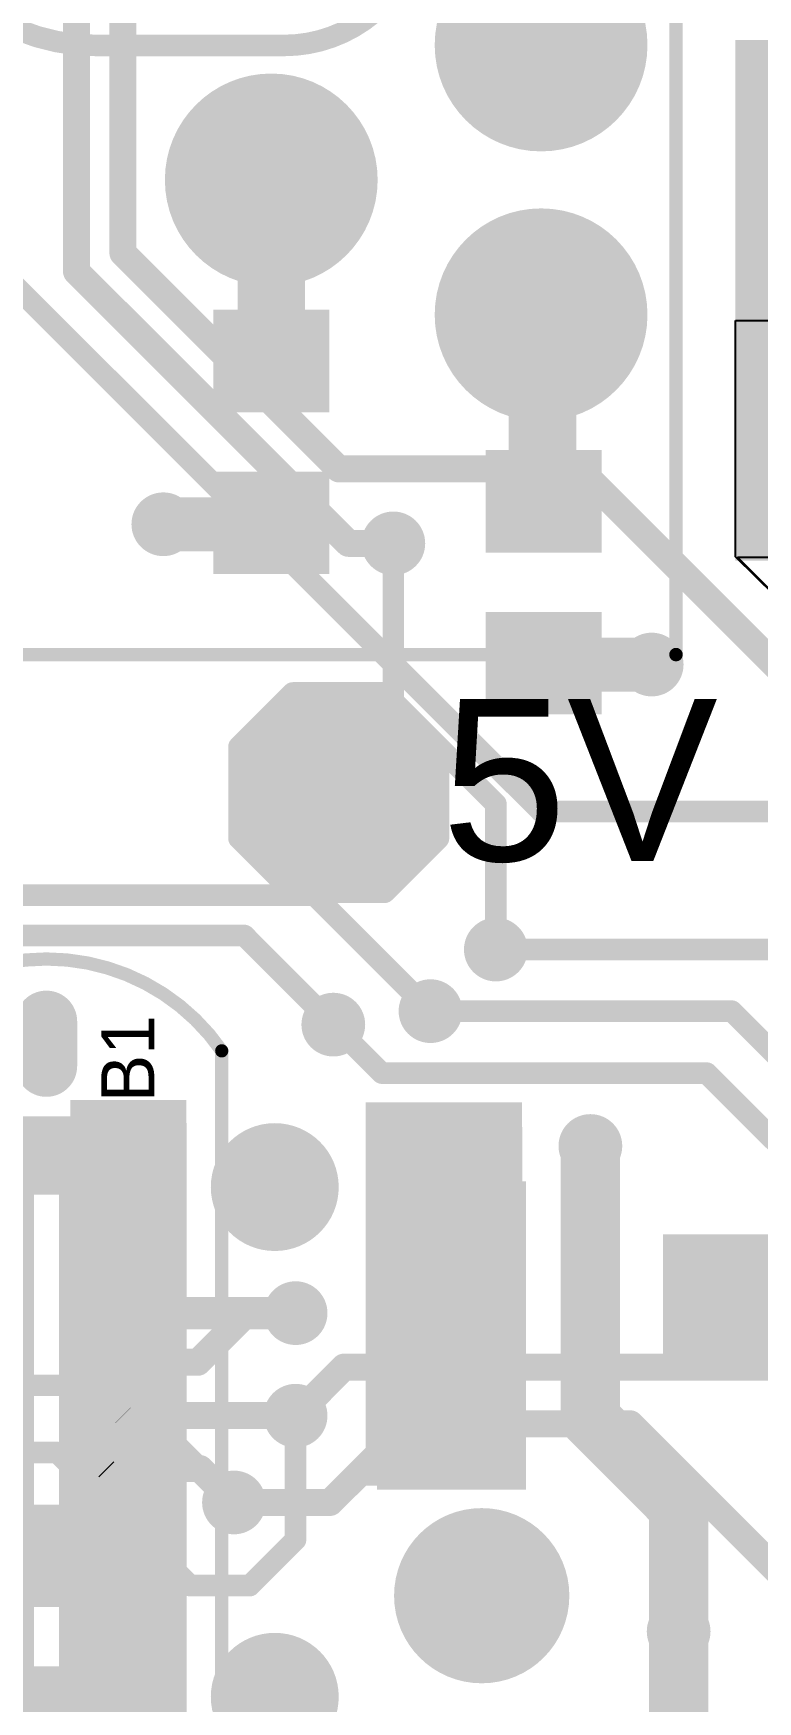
# Model space of a CAD drawing. Header units: millimetres. Extents: x -35.7 to 35.7, y -3.2 to 68.2.
# Drawn here: x -14.69 to -7.87, y 6.98 to 22.69 of the extents above; entities that cross this region are included whole.
import ezdxf

# ---------------------------------------------------------------- set-up
doc = ezdxf.new("R2010")
doc.units = ezdxf.units.MM
for name, color, linetype in [('BottomLayer', 5, 'Continuous'), ('BottomPaste', 16, 'Continuous'), ('BottomSolder', 6, 'Continuous'), ('Mechanical2', 216, 'Continuous'), ('MultiLayer', 9, 'Continuous'), ('PadHoleLayer', 156, 'Continuous'), ('TopLayer', 1, 'Continuous'), ('TopOverlay', 2, 'Continuous'), ('TopPaste', 8, 'Continuous'), ('TopSolder', 216, 'Continuous'), ('ViaHoleLayer', 16, 'Continuous')]:
    doc.layers.add(name, color=color, linetype=linetype)
doc.styles.add('Arial', font='', dxfattribs={"height": 0.2})
doc.styles.get('Arial').set_extended_font_data('Arial')

# ---------------------------------------------------------------- blocks, each defined once
blk = doc.blocks.new('R__0603_B_2')
at = {"layer": 'BottomLayer'}
for points in [[(-1.143, -0.4445), (-1.143, 0.4445), (-0.381, 0.4445), (-0.381, -0.4445)], [(0.381, -0.4445), (0.381, 0.4445), (1.143, 0.4445), (1.143, -0.4445)]]:
    blk.add_hatch(color=5, dxfattribs=at).paths.add_polyline_path(points)
at = {"layer": 'BottomPaste'}
for points in [[(-1.143, -0.4445), (-1.143, 0.4445), (-0.381, 0.4445), (-0.381, -0.4445)], [(0.381, -0.4445), (0.381, 0.4445), (1.143, 0.4445), (1.143, -0.4445)]]:
    blk.add_hatch(color=16, dxfattribs=at).paths.add_polyline_path(points)
at = {"layer": 'BottomSolder'}
for points in [[(-1.2446, -0.5461), (-1.2446, 0.5461), (-0.2794, 0.5461), (-0.2794, -0.5461)], [(0.2794, -0.5461), (0.2794, 0.5461), (1.2446, 0.5461), (1.2446, -0.5461)]]:
    blk.add_hatch(color=6, dxfattribs=at).paths.add_polyline_path(points)
blk = doc.blocks.new('R__0603_B_3')
at = {"layer": 'BottomLayer'}
for points in [[(-1.143, -0.4445), (-1.143, 0.4445), (-0.381, 0.4445), (-0.381, -0.4445)], [(0.381, -0.4445), (0.381, 0.4445), (1.143, 0.4445), (1.143, -0.4445)]]:
    blk.add_hatch(color=5, dxfattribs=at).paths.add_polyline_path(points)
at = {"layer": 'BottomPaste'}
for points in [[(-1.143, -0.4445), (-1.143, 0.4445), (-0.381, 0.4445), (-0.381, -0.4445)], [(0.381, -0.4445), (0.381, 0.4445), (1.143, 0.4445), (1.143, -0.4445)]]:
    blk.add_hatch(color=16, dxfattribs=at).paths.add_polyline_path(points)
at = {"layer": 'BottomSolder'}
for points in [[(-1.2446, -0.5461), (-1.2446, 0.5461), (-0.2794, 0.5461), (-0.2794, -0.5461)], [(0.2794, -0.5461), (0.2794, 0.5461), (1.2446, 0.5461), (1.2446, -0.5461)]]:
    blk.add_hatch(color=6, dxfattribs=at).paths.add_polyline_path(points)
blk = doc.blocks.new('0855115001_60')
at = {"layer": 'BottomLayer'}
h = blk.add_hatch(color=5, dxfattribs=at)
edge = h.paths.add_edge_path()
edge.add_arc((1.905, 4.445), 0.9, 0, 360)
h = blk.add_hatch(color=5, dxfattribs=at)
edge = h.paths.add_edge_path()
edge.add_arc((4.445, 4.445), 0.9, 0, 360)
h = blk.add_hatch(color=5, dxfattribs=at)
edge = h.paths.add_edge_path()
edge.add_arc((3.175, 1.905), 0.9, 0, 360)
at = {"layer": 'BottomSolder'}
h = blk.add_hatch(color=6, dxfattribs=at)
edge = h.paths.add_edge_path()
edge.add_arc((1.905, 4.445), 1.0016, 0, 360)
h = blk.add_hatch(color=6, dxfattribs=at)
edge = h.paths.add_edge_path()
edge.add_arc((4.445, 4.445), 1.0016, 0, 360)
h = blk.add_hatch(color=6, dxfattribs=at)
edge = h.paths.add_edge_path()
edge.add_arc((3.175, 1.905), 1.0016, 0, 360)
at = {"layer": 'MultiLayer'}
h = blk.add_hatch(color=9, dxfattribs=at)
edge = h.paths.add_edge_path()
edge.add_arc((1.905, 4.445), 0.9, 0, 360)
h = blk.add_hatch(color=9, dxfattribs=at)
edge = h.paths.add_edge_path()
edge.add_arc((4.445, 4.445), 0.9, 0, 360)
h = blk.add_hatch(color=9, dxfattribs=at)
edge = h.paths.add_edge_path()
edge.add_arc((3.175, 1.905), 0.9, 0, 360)
at = {"layer": 'PadHoleLayer'}
h = blk.add_hatch(color=156, dxfattribs=at)
edge = h.paths.add_edge_path()
edge.add_arc((1.905, 4.445), 0.5, 0, 360)
h = blk.add_hatch(color=156, dxfattribs=at)
edge = h.paths.add_edge_path()
edge.add_arc((4.445, 4.445), 0.5, 0, 360)
h = blk.add_hatch(color=156, dxfattribs=at)
edge = h.paths.add_edge_path()
edge.add_arc((3.175, 1.905), 0.5, 0, 360)
at = {"layer": 'TopLayer'}
h = blk.add_hatch(color=1, dxfattribs=at)
edge = h.paths.add_edge_path()
edge.add_arc((1.905, 4.445), 0.9, 0, 360)
h = blk.add_hatch(color=1, dxfattribs=at)
edge = h.paths.add_edge_path()
edge.add_arc((4.445, 4.445), 0.9, 0, 360)
h = blk.add_hatch(color=1, dxfattribs=at)
edge = h.paths.add_edge_path()
edge.add_arc((3.175, 1.905), 0.9, 0, 360)
at = {"layer": 'TopSolder'}
h = blk.add_hatch(color=216, dxfattribs=at)
edge = h.paths.add_edge_path()
edge.add_arc((1.905, 4.445), 1.0016, 0, 360)
h = blk.add_hatch(color=216, dxfattribs=at)
edge = h.paths.add_edge_path()
edge.add_arc((4.445, 4.445), 1.0016, 0, 360)
h = blk.add_hatch(color=216, dxfattribs=at)
edge = h.paths.add_edge_path()
edge.add_arc((3.175, 1.905), 1.0016, 0, 360)
at = {"layer": 'TopOverlay', "const_width": 0.127}
for points in [[(7.6454, 5.715), (-7.6708, 5.715)], [(7.6454, -9.4488), (7.6454, 5.715)]]:
    blk.add_lwpolyline(points, dxfattribs=at)
at = {"layer": 'TopOverlay', "const_width": 0.0635}
blk.add_lwpolyline([(7.61365, 5.715, 1), (7.67715, 5.715, 1)], format="xyb", close=True, dxfattribs=at)
blk.add_lwpolyline([(7.61365, 5.715, 1), (7.67715, 5.715, 1)], format="xyb", close=True, dxfattribs=at)
blk = doc.blocks.new('MC_318FB_62')
at = {"layer": 'BottomLayer'}
h = blk.add_hatch(color=5, dxfattribs=at)
edge = h.paths.add_edge_path()
edge.add_arc((-2.4, 2.15), 0.5, 0, 360)
h = blk.add_hatch(color=5, dxfattribs=at)
edge = h.paths.add_edge_path()
edge.add_arc((2.4, 2.15), 0.5, 0, 360)
h = blk.add_hatch(color=5, dxfattribs=at)
edge = h.paths.add_edge_path()
edge.add_arc((-2.4, -2.15), 0.5, 0, 360)
h = blk.add_hatch(color=5, dxfattribs=at)
edge = h.paths.add_edge_path()
edge.add_arc((2.4, -2.15), 0.5, 0, 360)
at = {"layer": 'BottomSolder'}
h = blk.add_hatch(color=6, dxfattribs=at)
edge = h.paths.add_edge_path()
edge.add_arc((-2.4, 2.15), 0.602, 0, 360)
h = blk.add_hatch(color=6, dxfattribs=at)
edge = h.paths.add_edge_path()
edge.add_arc((2.4, 2.15), 0.602, 0, 360)
h = blk.add_hatch(color=6, dxfattribs=at)
edge = h.paths.add_edge_path()
edge.add_arc((-3.75, 0), 0.102, 0, 360)
h = blk.add_hatch(color=6, dxfattribs=at)
edge = h.paths.add_edge_path()
edge.add_arc((3.75, 0), 0.102, 0, 360)
h = blk.add_hatch(color=6, dxfattribs=at)
edge = h.paths.add_edge_path()
edge.add_arc((-2.4, -2.15), 0.602, 0, 360)
h = blk.add_hatch(color=6, dxfattribs=at)
edge = h.paths.add_edge_path()
edge.add_arc((2.4, -2.15), 0.602, 0, 360)
at = {"layer": 'MultiLayer'}
h = blk.add_hatch(color=9, dxfattribs=at)
edge = h.paths.add_edge_path()
edge.add_arc((-2.4, 2.15), 0.5, 0, 360)
h = blk.add_hatch(color=9, dxfattribs=at)
edge = h.paths.add_edge_path()
edge.add_arc((2.4, 2.15), 0.5, 0, 360)
h = blk.add_hatch(color=9, dxfattribs=at)
edge = h.paths.add_edge_path()
edge.add_arc((-2.4, -2.15), 0.5, 0, 360)
h = blk.add_hatch(color=9, dxfattribs=at)
edge = h.paths.add_edge_path()
edge.add_arc((2.4, -2.15), 0.5, 0, 360)
at = {"layer": 'PadHoleLayer'}
h = blk.add_hatch(color=156, dxfattribs=at)
edge = h.paths.add_edge_path()
edge.add_arc((-2.4, 2.15), 0.35, 0, 360)
h = blk.add_hatch(color=156, dxfattribs=at)
edge = h.paths.add_edge_path()
edge.add_arc((2.4, 2.15), 0.35, 0, 360)
h = blk.add_hatch(color=156, dxfattribs=at)
edge = h.paths.add_edge_path()
edge.add_arc((-3.75, 0), 0.33, 0, 360)
h = blk.add_hatch(color=156, dxfattribs=at)
edge = h.paths.add_edge_path()
edge.add_arc((3.54, 0), 0.29, 90, 270)
edge.add_line((3.54, -0.29), (3.96, -0.29))
edge.add_arc((3.96, 0), 0.29, 270, 450)
edge.add_line((3.96, 0.29), (3.54, 0.29))
h = blk.add_hatch(color=156, dxfattribs=at)
edge = h.paths.add_edge_path()
edge.add_arc((-2.4, -2.15), 0.35, 0, 360)
h = blk.add_hatch(color=156, dxfattribs=at)
edge = h.paths.add_edge_path()
edge.add_arc((2.4, -2.15), 0.35, 0, 360)
at = {"layer": 'TopLayer'}
h = blk.add_hatch(color=1, dxfattribs=at)
edge = h.paths.add_edge_path()
edge.add_arc((-2.4, 2.15), 0.5, 0, 360)
h = blk.add_hatch(color=1, dxfattribs=at)
edge = h.paths.add_edge_path()
edge.add_arc((2.4, 2.15), 0.5, 0, 360)
for points in [[(-2.9, 1.22), (-2.6, 1.22), (-2.6, 0.22), (-2.9, 0.22)], [(-2.4, 1.22), (-2.1, 1.22), (-2.1, 0.22), (-2.4, 0.22)], [(-1.9, 1.22), (-1.6, 1.22), (-1.6, 0.22), (-1.9, 0.22)], [(-1.4, 1.22), (-1.1, 1.22), (-1.1, 0.22), (-1.4, 0.22)], [(-0.9, 1.22), (-0.6, 1.22), (-0.6, 0.22), (-0.9, 0.22)], [(-0.4, 1.22), (-0.1, 1.22), (-0.1, 0.22), (-0.4, 0.22)], [(0.1, 1.22), (0.4, 1.22), (0.4, 0.22), (0.1, 0.22)], [(0.6, 1.22), (0.9, 1.22), (0.9, 0.22), (0.6, 0.22)], [(1.1, 1.22), (1.4, 1.22), (1.4, 0.22), (1.1, 0.22)], [(1.6, 1.22), (1.9, 1.22), (1.9, 0.22), (1.6, 0.22)], [(2.1, 1.22), (2.4, 1.22), (2.4, 0.22), (2.1, 0.22)], [(2.6, 1.22), (2.9, 1.22), (2.9, 0.22), (2.6, 0.22)], [(-2.9, -0.22), (-2.6, -0.22), (-2.6, -1.22), (-2.9, -1.22)], [(-2.4, -0.22), (-2.1, -0.22), (-2.1, -1.22), (-2.4, -1.22)], [(-1.9, -0.22), (-1.6, -0.22), (-1.6, -1.22), (-1.9, -1.22)], [(-1.4, -0.22), (-1.1, -0.22), (-1.1, -1.22), (-1.4, -1.22)], [(-0.9, -0.22), (-0.6, -0.22), (-0.6, -1.22), (-0.9, -1.22)], [(-0.4, -0.22), (-0.1, -0.22), (-0.1, -1.22), (-0.4, -1.22)], [(0.1, -0.22), (0.4, -0.22), (0.4, -1.22), (0.1, -1.22)], [(0.6, -0.22), (0.9, -0.22), (0.9, -1.22), (0.6, -1.22)], [(1.1, -0.22), (1.4, -0.22), (1.4, -1.22), (1.1, -1.22)], [(1.6, -0.22), (1.9, -0.22), (1.9, -1.22), (1.6, -1.22)], [(2.1, -0.22), (2.4, -0.22), (2.4, -1.22), (2.1, -1.22)], [(2.6, -0.22), (2.9, -0.22), (2.9, -1.22), (2.6, -1.22)]]:
    blk.add_hatch(color=1, dxfattribs=at).paths.add_polyline_path(points)
h = blk.add_hatch(color=1, dxfattribs=at)
edge = h.paths.add_edge_path()
edge.add_arc((-2.4, -2.15), 0.5, 0, 360)
h = blk.add_hatch(color=1, dxfattribs=at)
edge = h.paths.add_edge_path()
edge.add_arc((2.4, -2.15), 0.5, 0, 360)
at = {"layer": 'TopPaste'}
for points in [[(-2.9, 1.22), (-2.6, 1.22), (-2.6, 0.22), (-2.9, 0.22)], [(-2.4, 1.22), (-2.1, 1.22), (-2.1, 0.22), (-2.4, 0.22)], [(-1.9, 1.22), (-1.6, 1.22), (-1.6, 0.22), (-1.9, 0.22)], [(-1.4, 1.22), (-1.1, 1.22), (-1.1, 0.22), (-1.4, 0.22)], [(-0.9, 1.22), (-0.6, 1.22), (-0.6, 0.22), (-0.9, 0.22)], [(-0.4, 1.22), (-0.1, 1.22), (-0.1, 0.22), (-0.4, 0.22)], [(0.1, 1.22), (0.4, 1.22), (0.4, 0.22), (0.1, 0.22)], [(0.6, 1.22), (0.9, 1.22), (0.9, 0.22), (0.6, 0.22)], [(1.1, 1.22), (1.4, 1.22), (1.4, 0.22), (1.1, 0.22)], [(1.6, 1.22), (1.9, 1.22), (1.9, 0.22), (1.6, 0.22)], [(2.1, 1.22), (2.4, 1.22), (2.4, 0.22), (2.1, 0.22)], [(2.6, 1.22), (2.9, 1.22), (2.9, 0.22), (2.6, 0.22)], [(-2.9, -0.22), (-2.6, -0.22), (-2.6, -1.22), (-2.9, -1.22)], [(-2.4, -0.22), (-2.1, -0.22), (-2.1, -1.22), (-2.4, -1.22)], [(-1.9, -0.22), (-1.6, -0.22), (-1.6, -1.22), (-1.9, -1.22)], [(-1.4, -0.22), (-1.1, -0.22), (-1.1, -1.22), (-1.4, -1.22)], [(-0.9, -0.22), (-0.6, -0.22), (-0.6, -1.22), (-0.9, -1.22)], [(-0.4, -0.22), (-0.1, -0.22), (-0.1, -1.22), (-0.4, -1.22)], [(0.1, -0.22), (0.4, -0.22), (0.4, -1.22), (0.1, -1.22)], [(0.6, -0.22), (0.9, -0.22), (0.9, -1.22), (0.6, -1.22)], [(1.1, -0.22), (1.4, -0.22), (1.4, -1.22), (1.1, -1.22)], [(1.6, -0.22), (1.9, -0.22), (1.9, -1.22), (1.6, -1.22)], [(2.1, -0.22), (2.4, -0.22), (2.4, -1.22), (2.1, -1.22)], [(2.6, -0.22), (2.9, -0.22), (2.9, -1.22), (2.6, -1.22)]]:
    blk.add_hatch(color=8, dxfattribs=at).paths.add_polyline_path(points)
at = {"layer": 'TopSolder'}
h = blk.add_hatch(color=216, dxfattribs=at)
edge = h.paths.add_edge_path()
edge.add_arc((-2.4, 2.15), 0.602, 0, 360)
h = blk.add_hatch(color=216, dxfattribs=at)
edge = h.paths.add_edge_path()
edge.add_arc((2.4, 2.15), 0.602, 0, 360)
for points in [[(-3.002, 1.322), (-2.498, 1.322), (-2.498, 0.118), (-3.002, 0.118)], [(-2.502, 1.322), (-1.998, 1.322), (-1.998, 0.118), (-2.502, 0.118)], [(-2.002, 1.322), (-1.498, 1.322), (-1.498, 0.118), (-2.002, 0.118)], [(-1.502, 1.322), (-0.998, 1.322), (-0.998, 0.118), (-1.502, 0.118)], [(-1.002, 1.322), (-0.498, 1.322), (-0.498, 0.118), (-1.002, 0.118)], [(-0.502, 1.322), (0.002, 1.322), (0.002, 0.118), (-0.502, 0.118)], [(-0.002, 1.322), (0.502, 1.322), (0.502, 0.118), (-0.002, 0.118)], [(0.498, 1.322), (1.002, 1.322), (1.002, 0.118), (0.498, 0.118)], [(0.998, 1.322), (1.502, 1.322), (1.502, 0.118), (0.998, 0.118)], [(1.498, 1.322), (2.002, 1.322), (2.002, 0.118), (1.498, 0.118)], [(1.998, 1.322), (2.502, 1.322), (2.502, 0.118), (1.998, 0.118)], [(2.498, 1.322), (3.002, 1.322), (3.002, 0.118), (2.498, 0.118)], [(-3.002, -0.118), (-2.498, -0.118), (-2.498, -1.322), (-3.002, -1.322)], [(-2.502, -0.118), (-1.998, -0.118), (-1.998, -1.322), (-2.502, -1.322)], [(-2.002, -0.118), (-1.498, -0.118), (-1.498, -1.322), (-2.002, -1.322)], [(-1.502, -0.118), (-0.998, -0.118), (-0.998, -1.322), (-1.502, -1.322)], [(-1.002, -0.118), (-0.498, -0.118), (-0.498, -1.322), (-1.002, -1.322)], [(-0.502, -0.118), (0.002, -0.118), (0.002, -1.322), (-0.502, -1.322)], [(-0.002, -0.118), (0.502, -0.118), (0.502, -1.322), (-0.002, -1.322)], [(0.498, -0.118), (1.002, -0.118), (1.002, -1.322), (0.498, -1.322)], [(0.998, -0.118), (1.502, -0.118), (1.502, -1.322), (0.998, -1.322)], [(1.498, -0.118), (2.002, -0.118), (2.002, -1.322), (1.498, -1.322)], [(1.998, -0.118), (2.502, -0.118), (2.502, -1.322), (1.998, -1.322)], [(2.498, -0.118), (3.002, -0.118), (3.002, -1.322), (2.498, -1.322)]]:
    blk.add_hatch(color=216, dxfattribs=at).paths.add_polyline_path(points)
h = blk.add_hatch(color=216, dxfattribs=at)
edge = h.paths.add_edge_path()
edge.add_arc((-3.75, 0), 0.102, 0, 360)
h = blk.add_hatch(color=216, dxfattribs=at)
edge = h.paths.add_edge_path()
edge.add_arc((3.75, 0), 0.102, 0, 360)
h = blk.add_hatch(color=216, dxfattribs=at)
edge = h.paths.add_edge_path()
edge.add_arc((-2.4, -2.15), 0.602, 0, 360)
h = blk.add_hatch(color=216, dxfattribs=at)
edge = h.paths.add_edge_path()
edge.add_arc((2.4, -2.15), 0.602, 0, 360)
at = {"layer": 'TopOverlay', "const_width": 0.125}
for points in [[(-3.556, -1.651, -0.558791), (-3.556, 1.651)], [(3.683, 1.651, -0.523952), (3.683, -1.651)]]:
    blk.add_lwpolyline(points, format="xyb", dxfattribs=at)
for points in [[(-3.556, 1.651), (3.683, 1.651)], [(-3.556, -1.651), (3.683, -1.651)]]:
    blk.add_lwpolyline(points, dxfattribs=at)
at = {"layer": 'TopOverlay', "const_width": 0.0625}
for points in [[(-3.587, 1.651, 1), (-3.525, 1.651, 1)], [(-3.587, 1.651, 1), (-3.525, 1.651, 1)], [(3.652, 1.651, 1), (3.714, 1.651, 1)], [(3.652, 1.651, 1), (3.714, 1.651, 1)], [(-3.587, -1.651, 1), (-3.525, -1.651, 1)], [(-3.587, -1.651, 1), (-3.525, -1.651, 1)], [(3.652, -1.651, 1), (3.714, -1.651, 1)], [(3.652, -1.651, 1), (3.714, -1.651, 1)]]:
    blk.add_lwpolyline(points, format="xyb", close=True, dxfattribs=at)
at = {"layer": 'TopOverlay'}
for s, p in [('A1', (-3.835, 0.686)), ('B1', (3.2, -1.016))]:
    blk.add_text(s, height=0.5, dxfattribs=at).set_placement(p)
blk = doc.blocks.new('M55_7012642R_B_135')
at = {"layer": 'BottomLayer'}
for points in [[(9.515, -1.1), (10.715, -1.1), (10.715, -3.8), (9.515, -3.8)], [(8.02, -3.3), (7.22, -3.3), (7.22, -2.2), (8.02, -2.2)]]:
    blk.add_hatch(color=5, dxfattribs=at).paths.add_polyline_path(points)
at = {"layer": 'BottomPaste'}
for points in [[(9.515, -1.1), (10.715, -1.1), (10.715, -3.8), (9.515, -3.8)], [(8.02, -3.3), (7.22, -3.3), (7.22, -2.2), (8.02, -2.2)]]:
    blk.add_hatch(color=16, dxfattribs=at).paths.add_polyline_path(points)
at = {"layer": 'BottomSolder'}
h = blk.add_hatch(color=6, dxfattribs=at)
edge = h.paths.add_edge_path()
edge.add_arc((9.83, 0), 0.102, 0, 360)
for points in [[(9.413, -0.998), (10.817, -0.998), (10.817, -3.902), (9.413, -3.902)], [(8.122, -3.402), (7.118, -3.402), (7.118, -2.098), (8.122, -2.098)]]:
    blk.add_hatch(color=6, dxfattribs=at).paths.add_polyline_path(points)
at = {"layer": 'PadHoleLayer'}
h = blk.add_hatch(color=156, dxfattribs=at)
edge = h.paths.add_edge_path()
edge.add_arc((9.83, 0), 0.825, 0, 360)
at = {"layer": 'TopSolder'}
h = blk.add_hatch(color=216, dxfattribs=at)
edge = h.paths.add_edge_path()
edge.add_arc((9.83, 0), 0.102, 0, 360)
blk = doc.blocks.new('TEST_POINT_140')
at = {"layer": 'TopLayer'}
blk.add_hatch(color=1, dxfattribs=at).paths.add_polyline_path([(0.381, 0.762), (-0.381, 0.762), (-0.762, 0.381), (-0.762, -0.381), (-0.381, -0.762), (0.381, -0.762), (0.762, -0.381), (0.762, 0.381)])
at = {"layer": 'TopPaste'}
blk.add_hatch(color=8, dxfattribs=at).paths.add_polyline_path([(0.381, 0.762), (-0.381, 0.762), (-0.762, 0.381), (-0.762, -0.381), (-0.381, -0.762), (0.381, -0.762), (0.762, -0.381), (0.762, 0.381)])
at = {"layer": 'TopSolder'}
blk.add_hatch(color=216, dxfattribs=at).paths.add_polyline_path([(0.432, 0.864), (-0.432, 0.864), (-0.864, 0.432), (-0.864, -0.432), (-0.432, -0.864), (0.432, -0.864), (0.864, -0.432), (0.864, 0.432)])
at = {"layer": 'TopOverlay', "const_width": 0.2}
for points in [[(-0.94, 0.432), (-0.432, 0.94)], [(0.432, 0.94), (-0.432, 0.94)], [(0.432, 0.94), (-0.432, 0.94)], [(0.94, 0.432), (0.432, 0.94)], [(-0.94, -0.432), (-0.94, 0.432)], [(0.94, -0.432), (0.94, 0.432)], [(-0.432, -0.94), (-0.94, -0.432)], [(0.432, -0.94), (0.94, -0.432)], [(0.432, -0.94), (-0.432, -0.94)], [(0.432, -0.94), (-0.432, -0.94)]]:
    blk.add_lwpolyline(points, dxfattribs=at)
at = {"layer": 'TopOverlay', "const_width": 0.1}
for points in [[(-0.482, 0.94, 1), (-0.382, 0.94, 1)], [(-0.482, 0.94, 1), (-0.382, 0.94, 1)], [(-0.482, 0.94, 1), (-0.382, 0.94, 1)], [(0.382, 0.94, 1), (0.482, 0.94, 1)], [(0.382, 0.94, 1), (0.482, 0.94, 1)], [(0.382, 0.94, 1), (0.482, 0.94, 1)], [(-0.99, 0.432, 1), (-0.89, 0.432, 1)], [(-0.99, 0.432, 1), (-0.89, 0.432, 1)], [(0.89, 0.432, 1), (0.99, 0.432, 1)], [(0.89, 0.432, 1), (0.99, 0.432, 1)], [(-0.99, -0.432, 1), (-0.89, -0.432, 1)], [(-0.99, -0.432, 1), (-0.89, -0.432, 1)], [(0.89, -0.432, 1), (0.99, -0.432, 1)], [(0.89, -0.432, 1), (0.99, -0.432, 1)], [(-0.482, -0.94, 1), (-0.382, -0.94, 1)], [(-0.482, -0.94, 1), (-0.382, -0.94, 1)], [(-0.482, -0.94, 1), (-0.382, -0.94, 1)], [(0.382, -0.94, 1), (0.482, -0.94, 1)], [(0.382, -0.94, 1), (0.482, -0.94, 1)], [(0.382, -0.94, 1), (0.482, -0.94, 1)]]:
    blk.add_lwpolyline(points, format="xyb", close=True, dxfattribs=at)
blk = doc.blocks.new('RES0603_B_143')
at = {"layer": 'BottomLayer'}
for points in [[(-1.143, -0.4445), (-1.143, 0.4445), (-0.381, 0.4445), (-0.381, -0.4445)], [(0.381, -0.4445), (0.381, 0.4445), (1.143, 0.4445), (1.143, -0.4445)]]:
    blk.add_hatch(color=5, dxfattribs=at).paths.add_polyline_path(points)
at = {"layer": 'BottomPaste'}
for points in [[(-1.143, -0.4445), (-1.143, 0.4445), (-0.381, 0.4445), (-0.381, -0.4445)], [(0.381, -0.4445), (0.381, 0.4445), (1.143, 0.4445), (1.143, -0.4445)]]:
    blk.add_hatch(color=16, dxfattribs=at).paths.add_polyline_path(points)
at = {"layer": 'BottomSolder'}
for points in [[(-1.2446, -0.5461), (-1.2446, 0.5461), (-0.2794, 0.5461), (-0.2794, -0.5461)], [(0.2794, -0.5461), (0.2794, 0.5461), (1.2446, 0.5461), (1.2446, -0.5461)]]:
    blk.add_hatch(color=6, dxfattribs=at).paths.add_polyline_path(points)
blk = doc.blocks.new('RES0603_B_144')
at = {"layer": 'BottomLayer'}
for points in [[(-1.143, -0.4445), (-1.143, 0.4445), (-0.381, 0.4445), (-0.381, -0.4445)], [(0.381, -0.4445), (0.381, 0.4445), (1.143, 0.4445), (1.143, -0.4445)]]:
    blk.add_hatch(color=5, dxfattribs=at).paths.add_polyline_path(points)
at = {"layer": 'BottomPaste'}
for points in [[(-1.143, -0.4445), (-1.143, 0.4445), (-0.381, 0.4445), (-0.381, -0.4445)], [(0.381, -0.4445), (0.381, 0.4445), (1.143, 0.4445), (1.143, -0.4445)]]:
    blk.add_hatch(color=16, dxfattribs=at).paths.add_polyline_path(points)
at = {"layer": 'BottomSolder'}
for points in [[(-1.2446, -0.5461), (-1.2446, 0.5461), (-0.2794, 0.5461), (-0.2794, -0.5461)], [(0.2794, -0.5461), (0.2794, 0.5461), (1.2446, 0.5461), (1.2446, -0.5461)]]:
    blk.add_hatch(color=6, dxfattribs=at).paths.add_polyline_path(points)

msp = doc.modelspace()

# ---------------------------------------------------------------- hatches: boundary and pattern name
at = {"layer": 'BottomLayer'}
for points in [[(-8.077, 18.212), (0.762, 18.212), (0.762, 22.631), (-8.077, 22.631)], [(-11.557, 12.628), (-11.557, 11.887), (-10.086, 11.887), (-10.086, 12.628)], [(-13.348, 11.76), (-13.348, 12.497), (-15.85, 12.497), (-15.85, 11.76)], [(-11.557, 9.017), (-10.084, 9.017), (-10.084, 12.395), (-11.557, 12.395)], [(-16.637, 7.95), (-14.453, 7.95), (-14.453, 8.738), (-16.637, 8.738)], [(-13.31, 6.299), (-13.31, 7.214), (-15.405, 7.214), (-15.405, 6.299)], [(-13.31, 7.214), (-13.919, 7.214), (-13.919, 5.385), (-13.31, 5.385)]]:
    msp.add_hatch(color=5, dxfattribs=at).paths.add_polyline_path(points)
h = msp.add_hatch(color=5, dxfattribs=at)
edge = h.paths.add_edge_path()
edge.add_arc((-13.462, 18.072), 0.3, 0, 360)
h = msp.add_hatch(color=5, dxfattribs=at)
edge = h.paths.add_edge_path()
edge.add_arc((-11.297, 17.892), 0.3, 0, 360)
h = msp.add_hatch(color=5, dxfattribs=at)
edge = h.paths.add_edge_path()
edge.add_arc((-8.865, 16.751), 0.3, 0, 360)
h = msp.add_hatch(color=5, dxfattribs=at)
edge = h.paths.add_edge_path()
edge.add_arc((-11.862, 15.545), 0.3, 0, 360)
h = msp.add_hatch(color=5, dxfattribs=at)
edge = h.paths.add_edge_path()
edge.add_arc((-10.332, 14.067), 0.3, 0, 360)
h = msp.add_hatch(color=5, dxfattribs=at)
edge = h.paths.add_edge_path()
edge.add_arc((-10.947, 13.487), 0.3, 0, 360)
h = msp.add_hatch(color=5, dxfattribs=at)
edge = h.paths.add_edge_path()
edge.add_arc((-11.862, 13.36), 0.3, 0, 360)
h = msp.add_hatch(color=5, dxfattribs=at)
edge = h.paths.add_edge_path()
edge.add_arc((-10.693, 12.217), 0.3, 0, 360)
h = msp.add_hatch(color=5, dxfattribs=at)
edge = h.paths.add_edge_path()
edge.add_arc((-9.442, 12.217), 0.3, 0, 360)
h = msp.add_hatch(color=5, dxfattribs=at)
edge = h.paths.add_edge_path()
edge.add_arc((-8.23, 10.795), 0.3, 0, 360)
h = msp.add_hatch(color=5, dxfattribs=at)
edge = h.paths.add_edge_path()
edge.add_arc((-12.217, 10.643), 0.3, 0, 360)
h = msp.add_hatch(color=5, dxfattribs=at)
edge = h.paths.add_edge_path()
edge.add_arc((-12.217, 9.677), 0.3, 0, 360)
h = msp.add_hatch(color=5, dxfattribs=at)
edge = h.paths.add_edge_path()
edge.add_arc((-12.797, 8.86), 0.3, 0, 360)
h = msp.add_hatch(color=5, dxfattribs=at)
edge = h.paths.add_edge_path()
edge.add_arc((-8.611, 7.645), 0.3, 0, 360)
at = {"layer": 'BottomSolder'}
h = msp.add_hatch(color=6, dxfattribs=at)
edge = h.paths.add_edge_path()
edge.add_arc((-13.462, 18.072), 0.15, 0, 360)
h = msp.add_hatch(color=6, dxfattribs=at)
edge = h.paths.add_edge_path()
edge.add_arc((-11.297, 17.892), 0.15, 0, 360)
h = msp.add_hatch(color=6, dxfattribs=at)
edge = h.paths.add_edge_path()
edge.add_arc((-8.865, 16.751), 0.15, 0, 360)
h = msp.add_hatch(color=6, dxfattribs=at)
edge = h.paths.add_edge_path()
edge.add_arc((-11.862, 15.545), 0.15, 0, 360)
h = msp.add_hatch(color=6, dxfattribs=at)
edge = h.paths.add_edge_path()
edge.add_arc((-10.332, 14.067), 0.15, 0, 360)
h = msp.add_hatch(color=6, dxfattribs=at)
edge = h.paths.add_edge_path()
edge.add_arc((-10.947, 13.487), 0.15, 0, 360)
h = msp.add_hatch(color=6, dxfattribs=at)
edge = h.paths.add_edge_path()
edge.add_arc((-11.862, 13.36), 0.15, 0, 360)
h = msp.add_hatch(color=6, dxfattribs=at)
edge = h.paths.add_edge_path()
edge.add_arc((-10.693, 12.217), 0.15, 0, 360)
h = msp.add_hatch(color=6, dxfattribs=at)
edge = h.paths.add_edge_path()
edge.add_arc((-9.442, 12.217), 0.15, 0, 360)
h = msp.add_hatch(color=6, dxfattribs=at)
edge = h.paths.add_edge_path()
edge.add_arc((-8.23, 10.795), 0.15, 0, 360)
h = msp.add_hatch(color=6, dxfattribs=at)
edge = h.paths.add_edge_path()
edge.add_arc((-12.217, 10.643), 0.15, 0, 360)
h = msp.add_hatch(color=6, dxfattribs=at)
edge = h.paths.add_edge_path()
edge.add_arc((-12.217, 9.677), 0.15, 0, 360)
h = msp.add_hatch(color=6, dxfattribs=at)
edge = h.paths.add_edge_path()
edge.add_arc((-12.797, 8.86), 0.15, 0, 360)
h = msp.add_hatch(color=6, dxfattribs=at)
edge = h.paths.add_edge_path()
edge.add_arc((-8.611, 7.645), 0.15, 0, 360)
at = {"layer": 'TopLayer'}
for points in [[(-8.077, 17.729), (-0.025, 17.729), (-0.025, 22.404), (-8.077, 22.404)], [(-15.799, 12.014), (-13.335, 12.014), (-13.335, 12.471), (-15.799, 12.471)]]:
    msp.add_hatch(color=1, dxfattribs=at).paths.add_polyline_path(points)
h = msp.add_hatch(color=1, dxfattribs=at)
edge = h.paths.add_edge_path()
edge.add_arc((-13.462, 18.072), 0.3, 0, 360)
h = msp.add_hatch(color=1, dxfattribs=at)
edge = h.paths.add_edge_path()
edge.add_arc((-11.297, 17.892), 0.3, 0, 360)
h = msp.add_hatch(color=1, dxfattribs=at)
edge = h.paths.add_edge_path()
edge.add_arc((-8.865, 16.751), 0.3, 0, 360)
h = msp.add_hatch(color=1, dxfattribs=at)
edge = h.paths.add_edge_path()
edge.add_arc((-11.862, 15.545), 0.3, 0, 360)
h = msp.add_hatch(color=1, dxfattribs=at)
edge = h.paths.add_edge_path()
edge.add_arc((-10.332, 14.067), 0.3, 0, 360)
h = msp.add_hatch(color=1, dxfattribs=at)
edge = h.paths.add_edge_path()
edge.add_arc((-10.947, 13.487), 0.3, 0, 360)
h = msp.add_hatch(color=1, dxfattribs=at)
edge = h.paths.add_edge_path()
edge.add_arc((-11.862, 13.36), 0.3, 0, 360)
h = msp.add_hatch(color=1, dxfattribs=at)
edge = h.paths.add_edge_path()
edge.add_arc((-10.693, 12.217), 0.3, 0, 360)
h = msp.add_hatch(color=1, dxfattribs=at)
edge = h.paths.add_edge_path()
edge.add_arc((-9.442, 12.217), 0.3, 0, 360)
h = msp.add_hatch(color=1, dxfattribs=at)
edge = h.paths.add_edge_path()
edge.add_arc((-8.23, 10.795), 0.3, 0, 360)
h = msp.add_hatch(color=1, dxfattribs=at)
edge = h.paths.add_edge_path()
edge.add_arc((-12.217, 10.643), 0.3, 0, 360)
h = msp.add_hatch(color=1, dxfattribs=at)
edge = h.paths.add_edge_path()
edge.add_arc((-12.217, 9.677), 0.3, 0, 360)
h = msp.add_hatch(color=1, dxfattribs=at)
edge = h.paths.add_edge_path()
edge.add_arc((-12.797, 8.86), 0.3, 0, 360)
h = msp.add_hatch(color=1, dxfattribs=at)
edge = h.paths.add_edge_path()
edge.add_arc((-8.611, 7.645), 0.3, 0, 360)
at = {"layer": 'TopSolder'}
h = msp.add_hatch(color=216, dxfattribs=at)
edge = h.paths.add_edge_path()
edge.add_arc((-13.462, 18.072), 0.15, 0, 360)
h = msp.add_hatch(color=216, dxfattribs=at)
edge = h.paths.add_edge_path()
edge.add_arc((-11.297, 17.892), 0.15, 0, 360)
h = msp.add_hatch(color=216, dxfattribs=at)
edge = h.paths.add_edge_path()
edge.add_arc((-8.865, 16.751), 0.15, 0, 360)
h = msp.add_hatch(color=216, dxfattribs=at)
edge = h.paths.add_edge_path()
edge.add_arc((-11.862, 15.545), 0.15, 0, 360)
h = msp.add_hatch(color=216, dxfattribs=at)
edge = h.paths.add_edge_path()
edge.add_arc((-10.332, 14.067), 0.15, 0, 360)
h = msp.add_hatch(color=216, dxfattribs=at)
edge = h.paths.add_edge_path()
edge.add_arc((-10.947, 13.487), 0.15, 0, 360)
h = msp.add_hatch(color=216, dxfattribs=at)
edge = h.paths.add_edge_path()
edge.add_arc((-11.862, 13.36), 0.15, 0, 360)
h = msp.add_hatch(color=216, dxfattribs=at)
edge = h.paths.add_edge_path()
edge.add_arc((-10.693, 12.217), 0.15, 0, 360)
h = msp.add_hatch(color=216, dxfattribs=at)
edge = h.paths.add_edge_path()
edge.add_arc((-9.442, 12.217), 0.15, 0, 360)
h = msp.add_hatch(color=216, dxfattribs=at)
edge = h.paths.add_edge_path()
edge.add_arc((-8.23, 10.795), 0.15, 0, 360)
h = msp.add_hatch(color=216, dxfattribs=at)
edge = h.paths.add_edge_path()
edge.add_arc((-12.217, 10.643), 0.15, 0, 360)
h = msp.add_hatch(color=216, dxfattribs=at)
edge = h.paths.add_edge_path()
edge.add_arc((-12.217, 9.677), 0.15, 0, 360)
h = msp.add_hatch(color=216, dxfattribs=at)
edge = h.paths.add_edge_path()
edge.add_arc((-12.797, 8.86), 0.15, 0, 360)
h = msp.add_hatch(color=216, dxfattribs=at)
edge = h.paths.add_edge_path()
edge.add_arc((-8.611, 7.645), 0.15, 0, 360)
at = {"layer": 'ViaHoleLayer'}
h = msp.add_hatch(color=16, dxfattribs=at)
edge = h.paths.add_edge_path()
edge.add_arc((-13.462, 18.072), 0.15, 0, 360)
h = msp.add_hatch(color=16, dxfattribs=at)
edge = h.paths.add_edge_path()
edge.add_arc((-11.297, 17.892), 0.15, 0, 360)
h = msp.add_hatch(color=16, dxfattribs=at)
edge = h.paths.add_edge_path()
edge.add_arc((-8.865, 16.751), 0.15, 0, 360)
h = msp.add_hatch(color=16, dxfattribs=at)
edge = h.paths.add_edge_path()
edge.add_arc((-11.862, 15.545), 0.15, 0, 360)
h = msp.add_hatch(color=16, dxfattribs=at)
edge = h.paths.add_edge_path()
edge.add_arc((-10.332, 14.067), 0.15, 0, 360)
h = msp.add_hatch(color=16, dxfattribs=at)
edge = h.paths.add_edge_path()
edge.add_arc((-10.947, 13.487), 0.15, 0, 360)
h = msp.add_hatch(color=16, dxfattribs=at)
edge = h.paths.add_edge_path()
edge.add_arc((-11.862, 13.36), 0.15, 0, 360)
h = msp.add_hatch(color=16, dxfattribs=at)
edge = h.paths.add_edge_path()
edge.add_arc((-10.693, 12.217), 0.15, 0, 360)
h = msp.add_hatch(color=16, dxfattribs=at)
edge = h.paths.add_edge_path()
edge.add_arc((-9.442, 12.217), 0.15, 0, 360)
h = msp.add_hatch(color=16, dxfattribs=at)
edge = h.paths.add_edge_path()
edge.add_arc((-8.23, 10.795), 0.15, 0, 360)
h = msp.add_hatch(color=16, dxfattribs=at)
edge = h.paths.add_edge_path()
edge.add_arc((-12.217, 10.643), 0.15, 0, 360)
h = msp.add_hatch(color=16, dxfattribs=at)
edge = h.paths.add_edge_path()
edge.add_arc((-12.217, 9.677), 0.15, 0, 360)
h = msp.add_hatch(color=16, dxfattribs=at)
edge = h.paths.add_edge_path()
edge.add_arc((-12.797, 8.86), 0.15, 0, 360)
h = msp.add_hatch(color=16, dxfattribs=at)
edge = h.paths.add_edge_path()
edge.add_arc((-8.611, 7.645), 0.15, 0, 360)

# ---------------------------------------------------------------- linework, layer by layer
at = {"layer": 'BottomLayer'}
for p, q in [((-8.077, 17.765), (-8.077, 19.99)), ((-8.077, 19.99), (2.411, 19.99)), ((-6.181, 15.9), (-8.077, 17.765))]:
    msp.add_line(p, q, dxfattribs=at)
at = {"layer": 'BottomLayer', "const_width": 0.203}
for points in [[(-14.094, 22.581, -0.198912), (-15.443, 23.139)], [(-11.405, 22.962, -0.1992), (-12.326, 22.581)]]:
    msp.add_lwpolyline(points, format="xyb", dxfattribs=at)
at = {"layer": 'BottomLayer'}
for points, const_width in [([(-14.094, 22.581), (-12.326, 22.581)], 0.203), ([(-12.446, 19.609), (-12.446, 21.315)], 0.635), ([(-9.893, 18.301), (-9.893, 20.033)], 0.635), ([(-9.906, 20.045), (-9.893, 20.033)], 0.305), ([(-9.893, 18.301), (-9.881, 18.288)], 0.305), ([(-13.462, 18.072), (-12.446, 18.072)], 0.508), ([(-11.297, 16.403), (-11.297, 17.892)], 0.203), ([(-9.881, 16.751), (-8.865, 16.751)], 0.508), ([(-11.297, 16.403), (-10.332, 15.438)], 0.203), ([(-10.332, 14.067), (-10.332, 15.438)], 0.203), ([(-16.027, 14.58), (-12.04, 14.58)], 0.203), ([(-12.04, 14.58), (-10.947, 13.487)], 0.203), ([(-15.87, 14.199), (-12.7, 14.199)], 0.203), ([(-12.7, 14.199), (-11.862, 13.36)], 0.203), ([(-9.442, 9.646), (-9.442, 12.217)], 0.559), ([(-10.712, 11.347), (-10.712, 11.617)], 0.559), ([(-11.071, 11.414), (-10.75, 11.093)], 0.559), ([(-10.712, 11.347), (-10.693, 11.328)], 0.559), ([(-10.75, 11.272), (-10.693, 11.328)], 0.559), ([(-10.75, 11.093), (-10.75, 11.272)], 0.559), ([(-10.75, 10.432), (-10.75, 11.093)], 0.559), ([(-8.255, 10.77), (-8.23, 10.795)], 0.635), ([(-8.255, 10.732), (-8.255, 10.77)], 0.635), ([(-10.82, 9.754), (-10.82, 10.706)], 0.457), ([(-13.792, 10.643), (-12.217, 10.643)], 0.305), ([(-17.132, 9.963), (-13.9, 9.963)], 0.203), ([(-13.9, 9.963), (-12.797, 8.86)], 0.203), ([(-9.442, 9.646), (-8.611, 8.814)], 0.559), ([(-12.217, 8.509), (-12.217, 9.677)], 0.203), ([(-16.66, 9.33), (-14.461, 9.33)], 0.203), ([(-14.461, 9.33), (-13.208, 8.077)], 0.203), ([(-8.611, 7.645), (-8.611, 8.814)], 0.559), ([(-12.649, 8.077), (-12.217, 8.509)], 0.203), ([(-13.208, 8.077), (-12.649, 8.077)], 0.203)]:
    msp.add_lwpolyline(points, dxfattribs=dict(at, const_width=const_width))
for points, const_width in [([(-14.145, 22.581, 1), (-14.043, 22.581, 1)], 0.102), ([(-14.145, 22.581, 1), (-14.043, 22.581, 1)], 0.102), ([(-12.377, 22.581, 1), (-12.275, 22.581, 1)], 0.102), ([(-12.377, 22.581, 1), (-12.275, 22.581, 1)], 0.102), ([(-12.605, 21.315, 1), (-12.287, 21.315, 1)], 0.318), ([(-10.052, 20.033, 1), (-9.735, 20.033, 1)], 0.318), ([(-9.982, 20.045, 1), (-9.83, 20.045, 1)], 0.152), ([(-9.97, 20.033, 1), (-9.817, 20.033, 1)], 0.152), ([(-12.605, 19.609, 1), (-12.287, 19.609, 1)], 0.318), ([(-10.052, 18.301, 1), (-9.735, 18.301, 1)], 0.318), ([(-9.97, 18.301, 1), (-9.817, 18.301, 1)], 0.152), ([(-9.957, 18.288, 1), (-9.804, 18.288, 1)], 0.152), ([(-13.589, 18.072, 1), (-13.335, 18.072, 1)], 0.254), ([(-12.573, 18.072, 1), (-12.319, 18.072, 1)], 0.254), ([(-11.348, 17.892, 1), (-11.247, 17.892, 1)], 0.102), ([(-10.008, 16.751, 1), (-9.754, 16.751, 1)], 0.254), ([(-8.992, 16.751, 1), (-8.738, 16.751, 1)], 0.254), ([(-11.348, 16.403, 1), (-11.247, 16.403, 1)], 0.102), ([(-11.348, 16.403, 1), (-11.247, 16.403, 1)], 0.102), ([(-10.383, 15.438, 1), (-10.281, 15.438, 1)], 0.102), ([(-10.383, 15.438, 1), (-10.281, 15.438, 1)], 0.102), ([(-12.09, 14.58, 1), (-11.989, 14.58, 1)], 0.102), ([(-12.09, 14.58, 1), (-11.989, 14.58, 1)], 0.102), ([(-12.751, 14.199, 1), (-12.649, 14.199, 1)], 0.102), ([(-12.751, 14.199, 1), (-12.649, 14.199, 1)], 0.102), ([(-10.383, 14.067, 1), (-10.281, 14.067, 1)], 0.102), ([(-10.998, 13.487, 1), (-10.897, 13.487, 1)], 0.102), ([(-11.913, 13.36, 1), (-11.811, 13.36, 1)], 0.102), ([(-9.582, 12.217, 1), (-9.303, 12.217, 1)], 0.279), ([(-10.851, 11.617, 1), (-10.572, 11.617, 1)], 0.279), ([(-11.21, 11.414, 1), (-10.931, 11.414, 1)], 0.279), ([(-10.851, 11.347, 1), (-10.572, 11.347, 1)], 0.279), ([(-10.851, 11.347, 1), (-10.572, 11.347, 1)], 0.279), ([(-10.89, 11.272, 1), (-10.61, 11.272, 1)], 0.279), ([(-10.89, 11.272, 1), (-10.61, 11.272, 1)], 0.279), ([(-10.833, 11.328, 1), (-10.554, 11.328, 1)], 0.279), ([(-10.833, 11.328, 1), (-10.554, 11.328, 1)], 0.279), ([(-10.89, 11.093, 1), (-10.61, 11.093, 1)], 0.279), ([(-10.89, 11.093, 1), (-10.61, 11.093, 1)], 0.279), ([(-10.89, 11.093, 1), (-10.61, 11.093, 1)], 0.279), ([(-8.414, 10.77, 1), (-8.096, 10.77, 1)], 0.318), ([(-8.414, 10.77, 1), (-8.096, 10.77, 1)], 0.318), ([(-8.414, 10.732, 1), (-8.096, 10.732, 1)], 0.318), ([(-8.388, 10.795, 1), (-8.071, 10.795, 1)], 0.318), ([(-10.935, 10.706, 1), (-10.706, 10.706, 1)], 0.229), ([(-13.868, 10.643, 1), (-13.716, 10.643, 1)], 0.152), ([(-12.294, 10.643, 1), (-12.141, 10.643, 1)], 0.152), ([(-10.89, 10.432, 1), (-10.61, 10.432, 1)], 0.279), ([(-13.951, 9.963, 1), (-13.85, 9.963, 1)], 0.102), ([(-13.951, 9.963, 1), (-13.85, 9.963, 1)], 0.102), ([(-10.935, 9.754, 1), (-10.706, 9.754, 1)], 0.229), ([(-9.582, 9.646, 1), (-9.303, 9.646, 1)], 0.279), ([(-9.582, 9.646, 1), (-9.303, 9.646, 1)], 0.279), ([(-12.268, 9.677, 1), (-12.167, 9.677, 1)], 0.102), ([(-14.512, 9.33, 1), (-14.41, 9.33, 1)], 0.102), ([(-14.512, 9.33, 1), (-14.41, 9.33, 1)], 0.102), ([(-12.848, 8.86, 1), (-12.746, 8.86, 1)], 0.102), ([(-8.75, 8.814, 1), (-8.471, 8.814, 1)], 0.279), ([(-8.75, 8.814, 1), (-8.471, 8.814, 1)], 0.279), ([(-12.268, 8.509, 1), (-12.167, 8.509, 1)], 0.102), ([(-12.268, 8.509, 1), (-12.167, 8.509, 1)], 0.102), ([(-13.259, 8.077, 1), (-13.157, 8.077, 1)], 0.102), ([(-13.259, 8.077, 1), (-13.157, 8.077, 1)], 0.102), ([(-12.7, 8.077, 1), (-12.598, 8.077, 1)], 0.102), ([(-12.7, 8.077, 1), (-12.598, 8.077, 1)], 0.102), ([(-8.75, 7.645, 1), (-8.471, 7.645, 1)], 0.279)]:
    msp.add_lwpolyline(points, format="xyb", close=True, dxfattribs=dict(at, const_width=const_width))
at = {"layer": 'Mechanical2', "const_width": 0.381}
msp.add_lwpolyline([(0, -3, -0.267949), (-30.744, 14.75)], format="xyb", dxfattribs=at)
at = {"layer": 'TopLayer'}
for p, q in [((-8.058, 17.761), (0, 17.761)), ((-6.299, 16.002), (-8.058, 17.761))]:
    msp.add_line(p, q, dxfattribs=at)
for points, const_width in [([(-13.843, 20.626), (-13.843, 26.594)], 0.254), ([(-14.28, 20.452), (-14.28, 26.395)], 0.254), ([(-16.002, 21.463), (-9.906, 15.367)], 0.203), ([(-13.843, 20.626), (-11.81, 18.593)], 0.254), ([(-14.28, 20.452), (-11.72, 17.892)], 0.254), ([(-11.81, 18.593), (-9.55, 18.593)], 0.254), ([(-9.55, 18.593), (-7.392, 16.434)], 0.254), ([(-11.72, 17.892), (-11.297, 17.892)], 0.254), ([(-11.914, 15.875), (-11.862, 15.823)], 0.635), ([(-11.862, 15.545), (-11.862, 15.823)], 0.635), ([(-9.906, 15.367), (-2.699, 15.367)], 0.203), ([(-10.332, 14.067), (-3.094, 14.067)], 0.203), ([(-10.947, 13.487), (-8.111, 13.487)], 0.203), ([(-8.111, 13.487), (-3.353, 8.729)], 0.203), ([(-11.862, 13.36), (-11.405, 12.903)], 0.203), ([(-11.405, 12.903), (-8.347, 12.903)], 0.203), ([(-8.347, 12.903), (-4.796, 9.352)], 0.203), ([(-13.137, 10.18), (-12.675, 10.643)], 0.254), ([(-12.675, 10.643), (-12.217, 10.643)], 0.254), ([(-13.843, 10.18), (-13.137, 10.18)], 0.254), ([(-12.217, 9.677), (-11.76, 10.135)], 0.254), ([(-11.76, 10.135), (-6.934, 10.135)], 0.254), ([(-13.842, 9.679), (-12.217, 9.679)], 0.254), ([(-13.843, 9.68), (-13.842, 9.679)], 0.203), ([(-11.892, 8.86), (-11.151, 9.601)], 0.254), ([(-11.151, 9.601), (-9.068, 9.601)], 0.254), ([(-9.068, 9.601), (-5.715, 6.248)], 0.254), ([(-14.003, 9.177), (-13.995, 9.169)], 0.203), ([(-13.843, 9.18), (-13.119, 9.18)], 0.254), ([(-13.119, 9.18), (-12.798, 8.86)], 0.254), ([(-12.798, 8.86), (-12.797, 8.86)], 0.254), ([(-12.797, 8.86), (-11.892, 8.86)], 0.254), ([(-8.611, 5.162), (-8.611, 7.645)], 0.559)]:
    msp.add_lwpolyline(points, dxfattribs=dict(at, const_width=const_width))
for points, const_width in [([(-13.906, 20.626, 1), (-13.78, 20.626, 1)], 0.127), ([(-13.906, 20.626, 1), (-13.78, 20.626, 1)], 0.127), ([(-14.343, 20.452, 1), (-14.216, 20.452, 1)], 0.127), ([(-14.343, 20.452, 1), (-14.216, 20.452, 1)], 0.127), ([(-11.873, 18.593, 1), (-11.746, 18.593, 1)], 0.127), ([(-11.873, 18.593, 1), (-11.746, 18.593, 1)], 0.127), ([(-9.614, 18.593, 1), (-9.487, 18.593, 1)], 0.127), ([(-9.614, 18.593, 1), (-9.487, 18.593, 1)], 0.127), ([(-11.783, 17.892, 1), (-11.656, 17.892, 1)], 0.127), ([(-11.783, 17.892, 1), (-11.656, 17.892, 1)], 0.127), ([(-11.361, 17.892, 1), (-11.234, 17.892, 1)], 0.127), ([(-12.073, 15.875, 1), (-11.755, 15.875, 1)], 0.318), ([(-12.021, 15.823, 1), (-11.703, 15.823, 1)], 0.318), ([(-12.021, 15.823, 1), (-11.703, 15.823, 1)], 0.318), ([(-12.021, 15.545, 1), (-11.703, 15.545, 1)], 0.318), ([(-9.957, 15.367, 1), (-9.855, 15.367, 1)], 0.102), ([(-9.957, 15.367, 1), (-9.855, 15.367, 1)], 0.102), ([(-10.383, 14.067, 1), (-10.281, 14.067, 1)], 0.102), ([(-10.998, 13.487, 1), (-10.897, 13.487, 1)], 0.102), ([(-8.162, 13.487, 1), (-8.061, 13.487, 1)], 0.102), ([(-8.162, 13.487, 1), (-8.061, 13.487, 1)], 0.102), ([(-11.913, 13.36, 1), (-11.811, 13.36, 1)], 0.102), ([(-11.455, 12.903, 1), (-11.354, 12.903, 1)], 0.102), ([(-11.455, 12.903, 1), (-11.354, 12.903, 1)], 0.102), ([(-8.397, 12.903, 1), (-8.296, 12.903, 1)], 0.102), ([(-8.397, 12.903, 1), (-8.296, 12.903, 1)], 0.102), ([(-12.738, 10.643, 1), (-12.611, 10.643, 1)], 0.127), ([(-12.738, 10.643, 1), (-12.611, 10.643, 1)], 0.127), ([(-12.281, 10.643, 1), (-12.154, 10.643, 1)], 0.127), ([(-13.906, 10.18, 1), (-13.78, 10.18, 1)], 0.127), ([(-13.201, 10.18, 1), (-13.074, 10.18, 1)], 0.127), ([(-13.201, 10.18, 1), (-13.074, 10.18, 1)], 0.127), ([(-11.824, 10.135, 1), (-11.697, 10.135, 1)], 0.127), ([(-11.824, 10.135, 1), (-11.697, 10.135, 1)], 0.127), ([(-13.905, 9.679, 1), (-13.778, 9.679, 1)], 0.127), ([(-13.894, 9.68, 1), (-13.792, 9.68, 1)], 0.102), ([(-13.892, 9.679, 1), (-13.791, 9.679, 1)], 0.102), ([(-12.281, 9.679, 1), (-12.154, 9.679, 1)], 0.127), ([(-12.281, 9.677, 1), (-12.154, 9.677, 1)], 0.127), ([(-11.214, 9.601, 1), (-11.087, 9.601, 1)], 0.127), ([(-11.214, 9.601, 1), (-11.087, 9.601, 1)], 0.127), ([(-9.131, 9.601, 1), (-9.004, 9.601, 1)], 0.127), ([(-9.131, 9.601, 1), (-9.004, 9.601, 1)], 0.127), ([(-14.054, 9.177, 1), (-13.953, 9.177, 1)], 0.102), ([(-14.046, 9.169, 1), (-13.945, 9.169, 1)], 0.102), ([(-13.906, 9.18, 1), (-13.78, 9.18, 1)], 0.127), ([(-13.182, 9.18, 1), (-13.055, 9.18, 1)], 0.127), ([(-13.182, 9.18, 1), (-13.055, 9.18, 1)], 0.127), ([(-12.862, 8.86, 1), (-12.735, 8.86, 1)], 0.127), ([(-12.862, 8.86, 1), (-12.735, 8.86, 1)], 0.127), ([(-12.86, 8.86, 1), (-12.733, 8.86, 1)], 0.127), ([(-12.86, 8.86, 1), (-12.733, 8.86, 1)], 0.127), ([(-11.956, 8.86, 1), (-11.829, 8.86, 1)], 0.127), ([(-11.956, 8.86, 1), (-11.829, 8.86, 1)], 0.127), ([(-8.75, 7.645, 1), (-8.471, 7.645, 1)], 0.279)]:
    msp.add_lwpolyline(points, format="xyb", close=True, dxfattribs=dict(at, const_width=const_width))

# ---------------------------------------------------------------- block references
for name, p, rotation in [('0855115001_60', (-14.351, 24.49), 270), ('R__0603_B_3', (-12.446, 18.847), 270), ('R__0603_B_2', (-9.881, 17.526), 90), ('TEST_POINT_140', (-11.811, 15.545), 270), ('MC_318FB_62', (-14.563, 9.43), 90), ('RES0603_B_144', (-13.792, 11.405), 270), ('M55_7012642R_B_135', (-0.635, 7.982), 180), ('RES0603_B_143', (-14.961, 7.595), 90)]:
    msp.add_blockref(name, p, dxfattribs=dict(rotation=rotation))

# ---------------------------------------------------------------- texts
at = {"layer": 'TopOverlay', "style": 'Arial'}
msp.add_text('5V', height=1.524, rotation=360, dxfattribs=at).set_placement((-10.846, 14.902))

doc.saveas('drawing.dxf')
